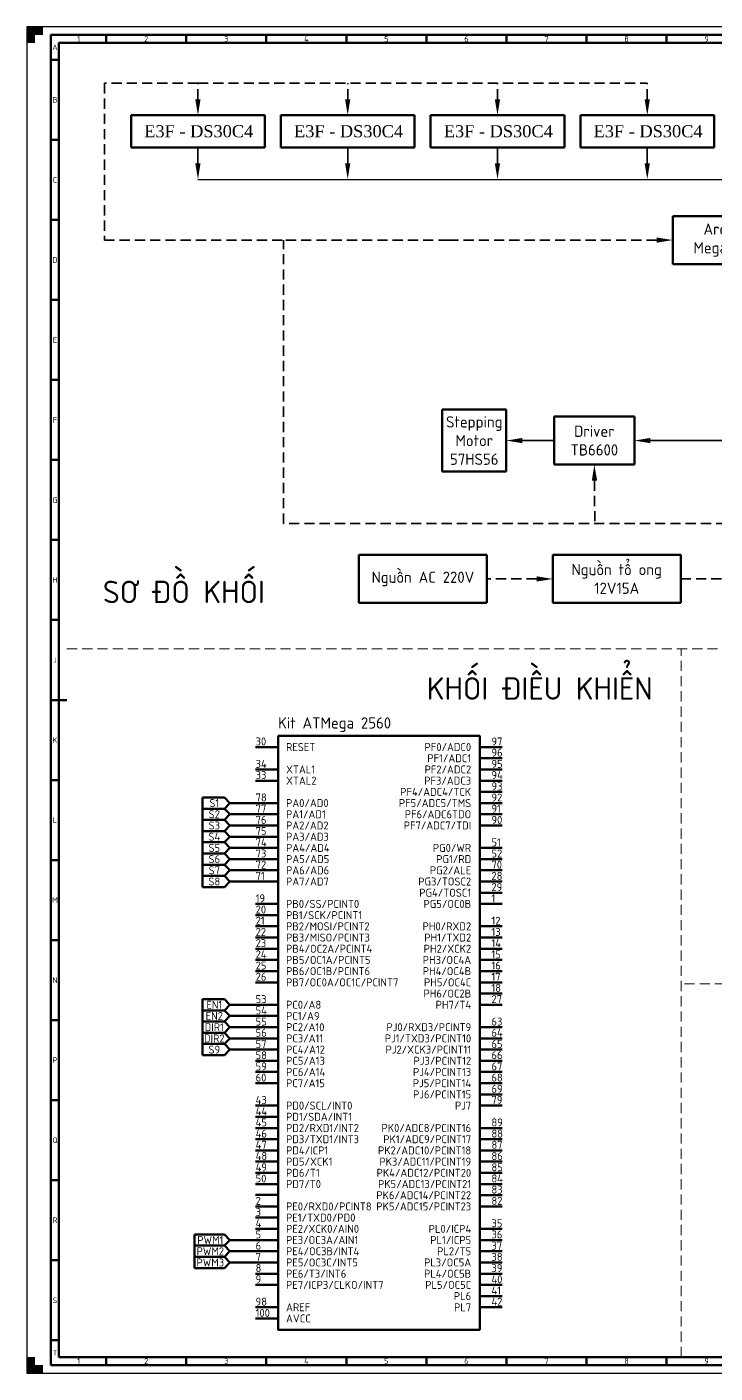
# Model space of a CAD drawing. Header units: millimetres. Extents: x -3609 to 4008, y -1340 to 6855.
# Drawn here: x 0 to 430, y 0 to 841 of the extents above; entities that cross this region are included whole.
import ezdxf
from ezdxf import colors
from ezdxf.entities.mleader import LeaderData, LeaderLine
from ezdxf.math import Vec2, Vec3

# ---------------------------------------------------------------- set-up
doc = ezdxf.new("R2010")
doc.units = ezdxf.units.MM
doc.header["$LTSCALE"] = 0.25
doc.linetypes.add('DASHEDX2', pattern=[38.1, 25.4, -12.7])
doc.layers.get('0').update_dxf_attribs({"lineweight": 70})
for name, color, linetype, lineweight in [('Frame 0.5', 170, 'Continuous', 50), ('Frame 1', 10, 'Continuous', 100), ('Hidden', 4, 'DASHEDX2', 35), ('Separate', 4, 'DASHEDX2', 20), ('Text', 2, 'Continuous', 35), ('Thin', 20, 'Continuous', 35)]:
    doc.layers.add(name, color=color, linetype=linetype, lineweight=lineweight)
doc.styles.get("Standard").update_dxf_attribs({"font": 'arial.ttf', "width": 1.0001})
doc.styles.add('TCVN', font='')
doc.styles.get('TCVN').set_extended_font_data('TCVN 7284')

msp = doc.modelspace()

# ---------------------------------------------------------------- linework, layer by layer
for p, q in [((65.02, 785.77), (148.57, 785.77)), ((65.02, 765.77), (65.02, 785.77)), ((148.57, 785.77), (148.57, 765.77)), ((158.57, 785.77), (242.12, 785.77)), ((158.57, 765.77), (158.57, 785.77)), ((242.12, 785.77), (242.12, 765.77)), ((252.12, 785.77), (335.67, 785.77)), ((252.12, 765.77), (252.12, 785.77)), ((335.67, 785.77), (335.67, 765.77)), ((345.67, 785.77), (429.21, 785.77)), ((345.67, 765.77), (345.67, 785.77)), ((429.21, 785.77), (429.21, 765.77)), ((148.57, 765.77), (65.02, 765.77)), ((242.12, 765.77), (158.57, 765.77)), ((335.67, 765.77), (252.12, 765.77)), ((429.21, 765.77), (345.67, 765.77)), ((403.32, 692.83), (403.32, 722.83)), ((403.32, 722.83), (473.32, 722.83)), ((473.32, 692.83), (403.32, 692.83)), ((259.39, 602), (259.39, 563.18)), ((299.39, 602), (259.39, 602)), ((259.39, 567.57), (259.39, 597.57)), ((299.39, 602), (299.39, 563.18)), ((299.39, 567.57), (299.39, 597.57)), ((329.39, 597.57), (379.39, 597.57)), ((329.39, 567.57), (329.39, 597.57)), ((379.39, 597.57), (379.39, 567.57)), ((379.39, 567.57), (329.39, 567.57)), ((259.39, 563.18), (299.39, 563.18)), ((207.33, 511.13), (287.33, 511.13)), ((207.33, 481.13), (207.33, 511.13)), ((287.33, 511.13), (287.33, 481.13)), ((328.36, 511.13), (408.36, 511.13)), ((328.36, 481.13), (328.36, 511.13)), ((408.36, 511.13), (408.36, 481.13)), ((287.33, 481.13), (207.33, 481.13)), ((408.36, 481.13), (328.36, 481.13)), ((156.83, 391.1), (142.83, 391.1)), ((282.83, 391.1), (296.83, 391.1)), ((282.83, 384.1), (296.83, 384.1)), ((156.83, 377.1), (142.83, 377.1)), ((156.83, 370.1), (142.83, 370.1)), ((282.83, 377.1), (296.83, 377.1)), ((282.83, 370.1), (296.83, 370.1)), ((282.83, 363.1), (296.83, 363.1)), ((109.64, 352.6), (109.64, 359.6)), ((109.64, 359.6), (123.33, 359.6)), ((123.33, 359.6), (126.83, 356.1)), ((123.33, 352.6), (126.83, 356.1)), ((156.83, 356.1), (126.83, 356.1)), ((282.83, 356.1), (296.83, 356.1)), ((123.33, 352.6), (109.64, 352.6)), ((109.64, 345.6), (109.64, 352.6)), ((109.64, 352.6), (123.33, 352.6)), ((123.33, 345.6), (109.64, 345.6)), ((109.64, 338.6), (109.64, 345.6)), ((109.64, 345.6), (123.33, 345.6)), ((123.33, 352.6), (126.83, 349.1)), ((123.33, 345.6), (126.83, 349.1)), ((123.33, 345.6), (126.83, 342.1)), ((156.83, 349.1), (126.83, 349.1)), ((282.83, 349.1), (296.83, 349.1)), ((123.33, 338.6), (109.64, 338.6)), ((109.64, 331.6), (109.64, 338.6)), ((109.64, 338.6), (123.33, 338.6)), ((123.33, 338.6), (126.83, 342.1)), ((123.33, 338.6), (126.83, 335.1)), ((156.83, 342.1), (126.83, 342.1)), ((282.83, 342.1), (296.83, 342.1)), ((123.33, 331.6), (109.64, 331.6)), ((109.64, 324.6), (109.64, 331.6)), ((109.64, 331.6), (123.33, 331.6)), ((123.33, 331.6), (126.83, 335.1)), ((123.33, 331.6), (126.83, 328.1)), ((123.33, 324.6), (126.83, 328.1)), ((156.83, 335.1), (126.83, 335.1)), ((156.83, 328.1), (126.83, 328.1)), ((282.83, 328.1), (296.83, 328.1)), ((123.33, 324.6), (109.64, 324.6)), ((109.64, 317.6), (109.64, 324.6)), ((109.64, 324.6), (123.33, 324.6)), ((123.33, 324.6), (126.83, 321.1)), ((123.33, 317.6), (126.83, 321.1)), ((156.83, 321.1), (126.83, 321.1)), ((282.83, 321.1), (296.83, 321.1)), ((123.33, 317.6), (109.64, 317.6)), ((109.64, 310.6), (109.64, 317.6)), ((109.64, 317.6), (123.33, 317.6)), ((123.33, 317.6), (126.83, 314.1)), ((123.33, 310.6), (126.83, 314.1)), ((156.83, 314.1), (126.83, 314.1)), ((282.83, 314.1), (296.83, 314.1)), ((123.33, 310.6), (109.64, 310.6)), ((109.64, 303.6), (109.64, 310.6)), ((109.64, 310.6), (123.33, 310.6)), ((123.33, 303.6), (109.64, 303.6)), ((123.33, 310.6), (126.83, 307.1)), ((123.33, 303.6), (126.83, 307.1)), ((156.83, 307.1), (126.83, 307.1)), ((282.83, 307.1), (296.83, 307.1)), ((282.83, 300.1), (296.83, 300.1)), ((156.83, 293.1), (142.83, 293.1)), ((156.83, 286.1), (142.83, 286.1)), ((282.83, 293.1), (296.83, 293.1)), ((156.83, 279.1), (142.83, 279.1)), ((282.83, 279.1), (296.83, 279.1)), ((156.83, 272.1), (142.83, 272.1)), ((282.83, 272.1), (296.83, 272.1)), ((156.83, 265.1), (142.83, 265.1)), ((282.83, 265.1), (296.83, 265.1)), ((156.83, 258.1), (142.83, 258.1)), ((282.83, 258.1), (296.83, 258.1)), ((156.83, 251.1), (142.83, 251.1)), ((156.83, 244.1), (142.83, 244.1)), ((282.83, 251.1), (296.83, 251.1)), ((282.83, 244.1), (296.83, 244.1)), ((282.83, 237.1), (296.83, 237.1)), ((296.83, 237.1), (296.83, 237.1)), ((109.64, 226.6), (109.64, 233.6)), ((109.64, 233.6), (123.33, 233.6)), ((123.33, 233.6), (126.83, 230.1)), ((123.33, 226.6), (126.83, 230.1)), ((156.83, 230.1), (126.83, 230.1)), ((282.83, 230.1), (296.83, 230.1)), ((123.33, 226.6), (109.64, 226.6)), ((109.64, 219.6), (109.64, 226.6)), ((109.64, 226.6), (123.33, 226.6)), ((123.33, 219.6), (109.64, 219.6)), ((109.64, 212.6), (109.64, 219.6)), ((109.64, 219.6), (123.33, 219.6)), ((123.33, 226.6), (126.83, 223.1)), ((123.33, 219.6), (126.83, 223.1)), ((123.33, 219.6), (126.83, 216.1)), ((156.83, 223.1), (126.83, 223.1)), ((123.33, 212.6), (109.64, 212.6)), ((109.64, 205.6), (109.64, 212.6)), ((109.64, 212.6), (123.33, 212.6)), ((123.33, 212.6), (126.83, 216.1)), ((123.33, 212.6), (126.83, 209.1)), ((156.83, 216.1), (126.83, 216.1)), ((282.83, 216.1), (296.83, 216.1)), ((123.33, 205.6), (109.64, 205.6)), ((123.33, 205.6), (109.64, 205.6)), ((109.64, 198.6), (109.64, 205.6)), ((109.64, 205.6), (123.33, 205.6)), ((123.33, 205.6), (126.83, 209.1)), ((123.33, 205.6), (126.83, 202.1)), ((123.33, 198.6), (126.83, 202.1)), ((156.83, 209.1), (126.83, 209.1)), ((156.83, 202.1), (126.83, 202.1)), ((282.83, 209.1), (296.83, 209.1)), ((282.83, 202.1), (296.83, 202.1)), ((123.33, 198.6), (109.64, 198.6)), ((156.83, 195.1), (142.83, 195.1)), ((282.83, 195.1), (296.83, 195.1)), ((156.83, 188.1), (142.83, 188.1)), ((282.83, 188.1), (296.83, 188.1)), ((156.83, 181.1), (142.83, 181.1)), ((282.83, 181.1), (296.83, 181.1)), ((282.83, 174.1), (296.83, 174.1)), ((156.83, 167.1), (142.83, 167.1)), ((156.83, 160.1), (142.83, 160.1)), ((282.83, 167.1), (296.83, 167.1)), ((156.83, 153.1), (142.83, 153.1)), ((282.83, 153.1), (296.83, 153.1)), ((156.83, 146.1), (142.83, 146.1)), ((282.83, 146.1), (296.83, 146.1)), ((156.83, 139.1), (142.83, 139.1)), ((282.83, 139.1), (296.83, 139.1)), ((156.83, 132.1), (142.83, 132.1)), ((282.83, 132.1), (296.83, 132.1)), ((156.83, 125.1), (142.83, 125.1)), ((156.83, 118.1), (142.83, 118.1)), ((282.83, 125.1), (296.83, 125.1)), ((282.83, 118.1), (296.83, 118.1)), ((156.83, 111.46), (142.83, 111.46)), ((282.83, 111.1), (296.83, 111.1)), ((156.83, 104.1), (142.83, 104.1)), ((282.83, 104.1), (296.83, 104.1)), ((156.83, 97.1), (142.83, 97.1)), ((104.64, 79.6), (104.64, 86.6)), ((104.64, 86.6), (123.33, 86.6)), ((123.33, 86.6), (126.83, 83.1)), ((156.83, 90.1), (142.83, 90.1)), ((282.83, 90.1), (296.83, 90.1)), ((104.64, 72.6), (104.64, 79.6)), ((104.64, 79.6), (123.33, 79.6)), ((123.33, 79.6), (109.64, 79.6)), ((123.33, 79.6), (126.83, 83.1)), ((123.33, 79.6), (126.83, 76.1)), ((123.33, 72.6), (126.83, 76.1)), ((156.83, 83.1), (126.83, 83.1)), ((142.83, 76.1), (126.83, 76.1)), ((156.83, 76.1), (142.83, 76.1)), ((282.83, 83.1), (296.83, 83.1)), ((282.83, 76.1), (296.83, 76.1)), ((104.64, 65.6), (104.64, 72.6)), ((104.64, 72.6), (123.33, 72.6)), ((123.33, 72.6), (109.64, 72.6)), ((123.33, 72.6), (126.83, 69.1)), ((123.33, 65.6), (126.83, 69.1)), ((142.83, 69.1), (126.83, 69.1)), ((156.83, 69.1), (142.83, 69.1)), ((282.83, 69.1), (296.83, 69.1)), ((123.33, 65.6), (104.64, 65.6)), ((156.83, 62.1), (142.83, 62.1)), ((282.83, 62.1), (296.83, 62.1)), ((156.83, 55.1), (142.83, 55.1)), ((282.83, 55.1), (296.83, 55.1)), ((282.83, 48.1), (296.83, 48.1)), ((156.83, 41.1), (142.83, 41.1)), ((156.83, 34.1), (142.83, 34.1)), ((282.83, 41.1), (296.83, 41.1))]:
    msp.add_line(p, q)
msp.add_lwpolyline([(156.83, 398.1), (282.83, 398.1), (282.83, 27.1), (156.83, 27.1)], close=True)
for points in [[(10, 836), (10, 841), (0, 836), (0, 841)], [(0, 831), (0, 841), (5, 831), (5, 841)], [(0, 10), (0, 0), (5, 10), (5, 0)], [(10, 5), (10, 0), (0, 5), (0, 0)]]:
    msp.add_solid(points)
at = {"layer": 'Defpoints'}
msp.add_lwpolyline([(0, 0), (1189, 0), (1189, 841), (0, 841)], close=True, dxfattribs=at)
at = {"layer": 'Frame 0.5'}
for p, q in [((49.5, 836), (49.5, 831)), ((99.5, 831), (99.5, 836)), ((149.5, 836), (149.5, 831)), ((199.5, 831), (199.5, 836)), ((249.5, 836), (249.5, 831)), ((299.5, 831), (299.5, 836)), ((349.5, 836), (349.5, 831)), ((399.5, 831), (399.5, 836)), ((20, 820.5), (15, 820.5)), ((15, 770.5), (20, 770.5)), ((20, 720.5), (15, 720.5)), ((15, 670.5), (20, 670.5)), ((20, 620.5), (15, 620.5)), ((15, 570.5), (20, 570.5)), ((20, 520.5), (15, 520.5)), ((15, 470.5), (20, 470.5)), ((15, 370.5), (20, 370.5)), ((20, 320.5), (15, 320.5)), ((15, 270.5), (20, 270.5)), ((20, 220.5), (15, 220.5)), ((15, 170.5), (20, 170.5)), ((20, 120.5), (15, 120.5)), ((15, 70.5), (20, 70.5)), ((20, 20.5), (15, 20.5)), ((49.5, 5), (49.5, 10)), ((99.5, 10), (99.5, 5)), ((149.5, 5), (149.5, 10)), ((199.5, 10), (199.5, 5)), ((249.5, 5), (249.5, 10)), ((299.5, 10), (299.5, 5)), ((349.5, 5), (349.5, 10)), ((399.5, 10), (399.5, 5))]:
    msp.add_line(p, q, dxfattribs=at)
msp.add_lwpolyline([(15, 5), (1184, 5), (1184, 836), (15, 836)], close=True, dxfattribs=at)
at = {"layer": 'Frame 1'}
msp.add_line((15, 420.5), (25, 420.5), dxfattribs=at)
msp.add_lwpolyline([(20, 10), (1179, 10), (1179, 831), (20, 831)], close=True, dxfattribs=at)
at = {"layer": 'Hidden'}
for p, q in [((48.35, 805.77), (48.35, 707.83)), ((106.8, 805.77), (48.35, 805.77)), ((106.8, 805.77), (387.44, 805.77)), ((48.35, 707.83), (160.21, 707.83)), ((160.21, 530.76), (160.21, 707.83)), ((263.32, 707.83), (160.21, 707.83)), ((522.52, 530.76), (160.21, 530.76)), ((408.36, 496.13), (454.89, 496.13))]:
    msp.add_line(p, q, dxfattribs=at)
at = {"layer": 'Separate'}
for p, q in [((25, 452.47), (1174, 452.47)), ((408.59, 10), (408.59, 452.47)), ((1179, 243.12), (408.59, 243.12))]:
    msp.add_line(p, q, dxfattribs=at)
at = {"layer": 'Thin'}
for p, q in [((106.8, 745.77), (729.71, 745.4)), ((399.39, 582.57), (477.25, 582.59))]:
    msp.add_line(p, q, dxfattribs=at)

# ---------------------------------------------------------------- texts
at = {"layer": 'Text', "style": 'TCVN'}
for s, width, gutter_width, heights, insert, char_height, attachment_point in [('\\pxqc;1', 34.5, 17.5, [0], (32.25, 833.5), 3.5, 5), ('\\pxqc;2', 50, 17.5, [0], (74.5, 833.5), 3.5, 5), ('\\pxqc;3', 50, 17.5, [0], (124.5, 833.5), 3.5, 5), ('\\pxqc;4', 50, 17.5, [0], (174.5, 833.5), 3.5, 5), ('\\pxqc;5', 50, 17.5, [0], (224.5, 833.5), 3.5, 5), ('\\pxqc;6', 50, 17.5, [0], (274.5, 833.5), 3.5, 5), ('\\pxqc;7', 50, 17.5, [0], (324.5, 833.5), 3.5, 5), ('\\pxqc;8', 50, 17.5, [0], (374.5, 833.5), 3.5, 5), ('\\pxqc;9', 50, 17.5, [0], (424.5, 833.5), 3.5, 5), ('\\pxqc;A', 5, 17.5, [0], (17.5, 828.25), 3.5, 5), ('\\pxqc;B', 5, 17.5, [0], (17.5, 795.5), 3.5, 5), ('{\\fTimes New Roman|b0|i0|c0|p18;\\H1.08333x;E3F - DS30C4}', 72.6445, 25, [0], (107.32, 775.77), 7, 5), ('{\\fTimes New Roman|b0|i0|c0|p18;\\H1.08333x;E3F - DS30C4}', 72.6445, 25, [0], (200.87, 775.77), 7, 5), ('{\\fTimes New Roman|b0|i0|c0|p18;\\H1.08333x;E3F - DS30C4}', 72.6445, 25, [0], (294.41, 775.77), 7, 5), ('{\\fTimes New Roman|b0|i0|c0|p18;\\H1.08333x;E3F - DS30C4}', 72.6445, 25, [0], (387.96, 775.77), 7, 5), ('\\pxqc;C', 5, 17.5, [0], (17.5, 745.5), 3.5, 5), ('Arduino\\PMega 2560', 70, 25, [0], (438.32, 707.83), 7, 5), ('\\pxqc;D', 5, 17.5, [0], (17.5, 695.5), 3.5, 5), ('\\pxqc;E', 5, 17.5, [0], (17.5, 645.5), 3.5, 5), ('\\pxqc;F', 5, 17.5, [0], (17.5, 595.5), 3.5, 5), ('Stepping Motor 57HS56', 40, 25, [0], (279.39, 582.57), 7, 5), ('Driver\\PTB6600', 113.4305, 25, [0], (354.39, 582.57), 7, 5), ('\\pxqc;G', 5, 17.5, [0], (17.5, 545.5), 3.5, 5), ('Nguồn tổ ong 12V15A', 80, 25, [0], (368.36, 496.13), 7, 5), ('\\pxqc;H', 5, 17.5, [0], (17.5, 495.5), 3.5, 5), ('SƠ ĐỒ KHỐI', 156.0328, 25, [0], (47.44, 488.02), 14, 4), ('Nguồn AC 220V', 80, 25, [0], (247.33, 496.13), 7, 5), ('\\pxqc;J', 5, 17.5, [0], (17.5, 445.5), 3.5, 5), ('KHỐI ĐIỀU KHIỂN', 181.5996, 25, [0], (249.75, 427.68), 14, 4), ('Kit ATMega 2560', 107.8681, 25, [1.1], (156.83, 405.1), 7, 4), ('\\pxqc;K', 5, 17.5, [0], (17.5, 395.5), 3.5, 5), ('30', 12.9097, 25, [5], (142.83, 394.6), 5, 4), ('97', 12.9097, 25, [5], (290.13, 394.6), 5, 4), ('\\pxi1;RESET', 26.9291, 25, [0], (156.83, 391.1), 5, 4), ('\\pxi1,qr;PF0/ADC0', 58.3763, 25, [0], (219.08, 391.1), 5, 4), ('96', 12.9097, 25, [5], (290.13, 387.6), 5, 4), ('34', 12.9097, 25, [5], (142.83, 380.6), 5, 4), ('\\pxi1;XTAL1', 26.9291, 25, [0], (156.83, 377.1), 5, 4), ('\\pxi1,qr;PF2/ADC2', 58.3763, 25, [0], (219.08, 377.1), 5, 4), ('\\pxi1,qr;PF1/ADC1', 58.3763, 25, [0], (219.08, 384.1), 5, 4), ('95', 12.9097, 25, [5], (290.13, 380.6), 5, 4), ('33', 12.9097, 25, [5], (142.83, 373.6), 5, 4), ('\\pxi1;XTAL2', 26.9291, 25, [1.1], (156.83, 370.1), 5, 4), ('\\pxi1,qr;PF3/ADC3', 58.3763, 25, [0], (219.08, 370.1), 5, 4), ('94', 12.9097, 25, [5], (290.13, 373.6), 5, 4), ('78', 12.9097, 25, [5], (142.83, 359.6), 5, 4), ('\\pxi1,qr;PF4/ADC4/TCK', 58.3763, 25, [0], (219.08, 363.1), 5, 4), ('93', 12.9097, 25, [5], (290.13, 366.6), 5, 4), ('92', 12.9097, 25, [5], (290.13, 359.6), 5, 4), ('\\pxqc;S1', 11.75, 25, [3.9], (111.15, 356.1), 5, 4), ('77', 12.9097, 25, [5], (142.83, 352.6), 5, 4), ('\\pxi1;PA0/AD0', 34.4147, 25, [0], (156.83, 356.1), 5, 4), ('\\pxi1,qr;PF5/ADC5/TMS', 58.3763, 25, [0], (219.08, 356.1), 5, 4), ('91', 12.9097, 25, [5], (290.13, 352.6), 5, 4), ('\\pxqc;L', 5, 17.5, [0], (17.5, 345.5), 3.5, 5), ('\\pxqc;S2', 11.75, 25, [3.9], (111.15, 349.1), 5, 4), ('76', 12.9097, 25, [5], (142.83, 345.6), 5, 4), ('\\pxi1;PA1/AD1', 34.4147, 25, [0], (156.83, 349.1), 5, 4), ('\\pxi1,qr;PF6/ADC6TDO', 58.3763, 25, [0], (219.08, 349.1), 5, 4), ('90', 12.9097, 25, [5], (290.13, 345.6), 5, 4), ('\\pxqc;S4', 11.75, 25, [3.9], (111.15, 335.1), 5, 4), ('\\pxqc;S3', 11.75, 25, [3.9], (111.15, 342.1), 5, 4), ('75', 12.9097, 25, [5], (142.83, 338.6), 5, 4), ('\\pxi1;PA2/AD2', 34.4147, 25, [0], (156.83, 342.1), 5, 4), ('\\pxi1;PA3/AD3', 34.4147, 25, [0], (156.83, 335.1), 5, 4), ('\\pxi1,qr;PF7/ADC7/TDI', 58.3763, 25, [0], (219.08, 342.1), 5, 4), ('\\pxqc;S5', 11.75, 25, [3.9], (111.15, 328.1), 5, 4), ('74', 12.9097, 25, [5], (142.83, 331.6), 5, 4), ('\\pxi1;PA4/AD4', 34.4147, 25, [0], (156.83, 328.1), 5, 4), ('\\pxi1,qr;PG0/WR', 58.3763, 25, [0], (219.08, 328.1), 5, 4), ('51', 12.9097, 25, [5], (290.13, 331.6), 5, 4), ('\\pxqc;S6', 11.75, 25, [3.9], (111.15, 321.1), 5, 4), ('73', 12.9097, 25, [5], (142.83, 324.6), 5, 4), ('72', 12.9097, 25, [5], (142.83, 317.6), 5, 4), ('\\pxi1;PA5/AD5', 34.4147, 25, [0], (156.83, 321.1), 5, 4), ('\\pxi1,qr;PG1/RD', 58.3763, 25, [0], (219.08, 321.1), 5, 4), ('70', 12.9097, 25, [5], (290.13, 317.6), 5, 4), ('52', 12.9097, 25, [5], (290.13, 324.6), 5, 4), ('\\pxqc;S7', 11.75, 25, [3.9], (111.15, 314.1), 5, 4), ('71', 12.9097, 25, [5], (142.83, 310.6), 5, 4), ('\\pxi1;PA6/AD6', 34.4147, 25, [0], (156.83, 314.1), 5, 4), ('\\pxi1,qr;PG2/ALE', 58.3763, 25, [0], (219.08, 314.1), 5, 4), ('28', 12.9097, 25, [5], (290.13, 310.6), 5, 4), ('\\pxqc;S8', 11.75, 25, [3.9], (111.15, 307.1), 5, 4), ('\\pxi1;PA7/AD7', 34.4147, 25, [0], (156.83, 307.1), 5, 4), ('\\pxi1,qr;PG3/TOSC2', 58.3763, 25, [0], (219.08, 307.1), 5, 4), ('29', 12.9097, 25, [5], (290.13, 303.6), 5, 4), ('\\pxqc;M', 5, 17.5, [0], (17.5, 295.5), 3.5, 5), ('19', 12.9097, 25, [5], (142.83, 296.6), 5, 4), ('\\pxi1;PB0/SS/PCINT0', 58.3763, 25, [0], (156.83, 293.1), 5, 4), ('\\pxi1,qr;PG4/TOSC1', 58.3763, 25, [0], (219.08, 300.1), 5, 4), ('\\pxi1,qr;PG5/OC0B', 58.3763, 25, [0], (219.08, 293.1), 5, 4), ('1', 12.9097, 25, [5], (290.13, 296.6), 5, 4), ('20', 12.9097, 25, [5], (142.83, 289.6), 5, 4), ('\\pxi1;PB1/SCK/PCINT1', 58.3763, 25, [0], (156.83, 286.1), 5, 4), ('21', 12.9097, 25, [5], (142.83, 282.6), 5, 4), ('22', 12.9097, 25, [5], (142.83, 275.6), 5, 4), ('\\pxi1;PB2/MOSI/PCINT2', 58.3763, 25, [0], (156.83, 279.1), 5, 4), ('\\pxi1,qr;PH0/RXD2', 58.3763, 25, [0], (219.08, 279.1), 5, 4), ('12', 12.9097, 25, [5], (290.13, 282.6), 5, 4), ('13', 12.9097, 25, [5], (290.13, 275.6), 5, 4), ('23', 12.9097, 25, [5], (142.83, 268.6), 5, 4), ('\\pxi1;PB3/MISO/PCINT3', 58.3763, 25, [0], (156.83, 272.1), 5, 4), ('\\pxi1,qr;PH1/TXD2', 58.3763, 25, [0], (219.08, 272.1), 5, 4), ('14', 12.9097, 25, [5], (290.13, 268.6), 5, 4), ('24', 12.9097, 25, [5], (142.83, 261.6), 5, 4), ('\\pxi1;PB4/OC2A/PCINT4', 62.5829, 25, [0], (156.83, 265.1), 5, 4), ('\\pxi1,qr;PH2/XCK2', 58.3763, 25, [0], (219.08, 265.1), 5, 4), ('15', 12.9097, 25, [5], (290.13, 261.6), 5, 4), ('25', 12.9097, 25, [5], (142.83, 254.6), 5, 4), ('\\pxi1;PB5/OC1A/PCINT5', 62.5829, 25, [0], (156.83, 258.1), 5, 4), ('\\pxi1;PB6/OC1B/PCINT6', 62.5829, 25, [0], (156.83, 251.1), 5, 4), ('\\pxi1,qr;PH3/OC4A', 58.3763, 25, [0], (219.08, 258.1), 5, 4), ('\\pxi1,qr;PH4/OC4B', 58.3763, 25, [0], (219.08, 251.1), 5, 4), ('16', 12.9097, 25, [5], (290.13, 254.6), 5, 4), ('\\pxqc;N', 5, 17.5, [0], (17.5, 245.5), 3.5, 5), ('26', 12.9097, 25, [5], (142.83, 247.6), 5, 4), ('\\pxi1;PB7/OC0A/OC1C/PCINT7', 76.7015, 25, [0], (156.83, 244.1), 5, 4), ('\\pxi1,qr;PH5/OC4C', 58.3763, 25, [0], (219.08, 244.1), 5, 4), ('17', 12.9097, 25, [5], (290.13, 247.6), 5, 4), ('53', 12.9097, 25, [5], (142.83, 233.6), 5, 4), ('\\pxi1,qr;PH6/OC2B', 58.3763, 25, [0], (219.08, 237.1), 5, 4), ('18', 12.9097, 25, [5], (290.13, 240.6), 5, 4), ('27', 12.9097, 25, [5], (290.13, 233.6), 5, 4), ('\\pxqc;EN1', 11.75, 25, [3.9], (111.15, 230.1), 5, 4), ('54', 12.9097, 25, [5], (142.83, 226.6), 5, 4), ('\\pxi1;PC0/A8', 29.261, 25, [0], (156.83, 230.1), 5, 4), ('\\pxi1,qr;PH7/T4', 58.3763, 25, [0], (219.08, 230.1), 5, 4), ('\\pxqc;EN2', 11.75, 25, [3.9], (111.15, 223.1), 5, 4), ('55', 12.9097, 25, [5], (142.83, 219.6), 5, 4), ('\\pxi1;PC1/A9', 29.261, 25, [0], (156.83, 223.1), 5, 4), ('63', 12.9097, 25, [5], (290.13, 219.6), 5, 4), ('\\pxqc;DIR2', 11.75, 25, [3.9], (111.15, 209.1), 5, 4), ('\\pxqc;DIR1', 11.75, 25, [3.9], (111.15, 216.1), 5, 4), ('56', 12.9097, 25, [5], (142.83, 212.6), 5, 4), ('\\pxi1;PC2/A10', 30.9693, 25, [0.733], (156.83, 216.1), 5, 4), ('\\pxi1;PC3/A11', 30.5423, 25, [0.306], (156.83, 209.1), 5, 4), ('\\pxi1,qr;PJ1/TXD3/PCINT10', 58.3763, 25, [0], (219.08, 209.1), 5, 4), ('\\pxi1,qr;PJ0/RXD3/PCINT9', 58.3763, 25, [0], (219.08, 216.1), 5, 4), ('64', 12.9097, 25, [5], (290.13, 212.6), 5, 4), ('\\pxqc;S9', 11.75, 25, [3.9], (111.15, 202.1), 5, 4), ('57', 12.9097, 25, [5], (142.83, 205.6), 5, 4), ('\\pxi1;PC4/A12', 31.8235, 25, [2.01], (156.83, 202.1), 5, 4), ('\\pxi1,qr;PJ2/XCK3/PCINT11', 58.3763, 25, [0], (219.08, 202.1), 5, 4), ('65', 12.9097, 25, [5], (290.13, 205.6), 5, 4), ('\\pxqc;P', 5, 17.5, [0], (17.5, 195.5), 3.5, 5), ('58', 12.9097, 25, [5], (142.83, 198.6), 5, 4), ('59', 12.9097, 25, [5], (142.83, 191.6), 5, 4), ('\\pxi1;PC5/A13', 32.037, 25, [0], (156.83, 195.1), 5, 4), ('\\pxi1,qr;PJ3/PCINT12', 58.3763, 25, [0], (219.08, 195.1), 5, 4), ('66', 12.9097, 25, [5], (290.13, 198.6), 5, 4), ('67', 12.9097, 25, [5], (290.13, 191.6), 5, 4), ('60', 12.9097, 25, [5], (142.83, 184.6), 5, 4), ('\\pxi1;PC6/A14', 32.4641, 25, [0], (156.83, 188.1), 5, 4), ('\\pxi1,qr;PJ4/PCINT13', 58.3763, 25, [0], (219.08, 188.1), 5, 4), ('68', 12.9097, 25, [5], (290.13, 184.6), 5, 4), ('\\pxi1;PC7/A15', 31.1829, 25, [0.306], (156.83, 181.1), 5, 4), ('\\pxi1,qr;PJ5/PCINT14', 58.3763, 25, [0], (219.08, 181.1), 5, 4), ('\\pxi1,qr;PJ6/PCINT15', 58.3763, 25, [0], (219.08, 174.1), 5, 4), ('69', 12.9097, 25, [5], (290.13, 177.6), 5, 4), ('43', 12.9097, 25, [5], (142.83, 170.6), 5, 4), ('\\pxi1;PD0/SCL/INT0', 53.7047, 25, [0], (156.83, 167.1), 5, 4), ('\\pxi1,qr;PJ7', 58.3763, 25, [0], (219.08, 167.1), 5, 4), ('79', 12.9097, 25, [5], (290.13, 170.6), 5, 4), ('44', 12.9097, 25, [5], (142.83, 163.6), 5, 4), ('\\pxi1;PD1/SDA/INT1', 52.845, 25, [0], (156.83, 160.1), 5, 4), ('45', 12.9097, 25, [5], (142.83, 156.6), 5, 4), ('46', 12.9097, 25, [5], (142.83, 149.6), 5, 4), ('\\pxi1;PD2/RXD1/INT2', 53.4898, 25, [0], (156.83, 153.1), 5, 4), ('\\pxi1,qr;PK0/ADC8/PCINT16', 58.3763, 25, [0], (219.08, 153.1), 5, 4), ('89', 12.9097, 25, [5], (290.13, 156.6), 5, 4), ('88', 12.9097, 25, [5], (290.13, 149.6), 5, 4), ('\\pxqc;Q', 5, 17.5, [0], (17.5, 145.5), 3.5, 5), ('47', 12.9097, 25, [5], (142.83, 142.6), 5, 4), ('\\pxi1;PD3/TXD1/INT3', 56.7136, 25, [0], (156.83, 146.1), 5, 4), ('\\pxi1,qr;PK1/ADC9/PCINT17', 58.3763, 25, [0], (219.08, 146.1), 5, 4), ('87', 12.9097, 25, [5], (290.13, 142.6), 5, 4), ('48', 12.9097, 25, [5], (142.83, 135.6), 5, 4), ('\\pxi1;PD4/ICP1', 37.3705, 25, [0], (156.83, 139.1), 5, 4), ('\\pxi1;PD5/XCK1', 41.2391, 25, [0], (156.83, 132.1), 5, 4), ('\\pxi1,qr;PK2/ADC10/PCINT18', 58.3763, 25, [0], (219.08, 139.1), 5, 4), ('\\pxi1,qr;PK3/ADC11/PCINT19', 58.3763, 25, [0], (219.08, 132.1), 5, 4), ('86', 12.9097, 25, [5], (290.13, 135.6), 5, 4), ('49', 12.9097, 25, [5], (142.83, 128.6), 5, 4), ('\\pxi1;PD6/T1', 34.7914, 25, [0], (156.83, 125.1), 5, 4), ('\\pxi1,qr;PK4/ADC12/PCINT20', 58.3763, 25, [0], (219.08, 125.1), 5, 4), ('85', 12.9097, 25, [5], (290.13, 128.6), 5, 4), ('50', 12.9097, 25, [5], (142.83, 121.6), 5, 4), ('\\pxi1;PD7/T0', 35.8661, 25, [0], (156.83, 118.1), 5, 4), ('\\pxi1,qr;PK5/ADC13/PCINT21', 58.3763, 25, [0], (219.08, 118.1), 5, 4), ('84', 12.9097, 25, [5], (290.13, 121.6), 5, 4), ('2', 12.9097, 25, [5], (142.83, 107.6), 5, 4), ('\\pxi1,qr;PK6/ADC14/PCINT22', 58.3763, 25, [0], (219.08, 111.1), 5, 4), ('83', 12.9097, 25, [5], (290.13, 114.6), 5, 4), ('82', 12.9097, 25, [5], (290.13, 107.6), 5, 4), ('3', 12.9097, 25, [5], (142.83, 100.6), 5, 4), ('\\pxi1;PE0/RXD0/PCINT8', 76.7015, 25, [0], (156.83, 104.1), 5, 4), ('\\pxi1,qr;PK5/ADC15/PCINT23', 58.3763, 25, [0], (219.08, 104.1), 5, 4), ('\\pxqc;R', 5, 17.5, [0], (17.5, 95.5), 3.5, 5), ('4', 12.9097, 25, [5], (142.83, 93.6), 5, 4), ('\\pxi1;PE1/TXD0/PD0', 76.7015, 25, [0], (156.83, 97.1), 5, 4), ('\\pxi1;PE2/XCK0/AIN0', 76.7015, 25, [0], (156.83, 90.1), 5, 4), ('\\pxi1,qr;PL0/ICP4', 58.3763, 25, [0], (219.08, 90.1), 5, 4), ('35', 12.9097, 25, [5], (290.13, 93.6), 5, 4), ('\\pxqc;PWM1', 11.75, 25, [3.9], (108.65, 83.1), 5, 4), ('5', 12.9097, 25, [5], (142.83, 86.6), 5, 4), ('\\pxi1;PE3/OC3A/AIN1', 76.7015, 25, [0], (156.83, 83.1), 5, 4), ('\\pxi1,qr;PL1/ICP5', 58.3763, 25, [0], (219.08, 83.1), 5, 4), ('36', 12.9097, 25, [5], (290.13, 86.6), 5, 4), ('\\pxqc;PWM2', 11.75, 25, [3.9], (108.65, 76.1), 5, 4), ('6', 12.9097, 25, [5], (142.83, 79.6), 5, 4), ('\\pxi1;PE4/OC3B/INT4', 76.7015, 25, [0], (156.83, 76.1), 5, 4), ('\\pxi1,qr;PL2/T5', 58.3763, 25, [0], (219.08, 76.1), 5, 4), ('37', 12.9097, 25, [5], (290.13, 79.6), 5, 4), ('\\pxqc;PWM3', 11.75, 25, [3.9], (108.65, 69.1), 5, 4), ('7', 12.9097, 25, [5], (142.83, 72.6), 5, 4), ('8', 12.9097, 25, [5], (142.83, 65.6), 5, 4), ('\\pxi1;PE5/OC3C/INT5', 76.7015, 25, [0], (156.83, 69.1), 5, 4), ('\\pxi1,qr;PL3/OC5A', 58.3763, 25, [0], (219.08, 69.1), 5, 4), ('38', 12.9097, 25, [5], (290.13, 72.6), 5, 4), ('39', 12.9097, 25, [5], (290.13, 65.6), 5, 4), ('9', 12.9097, 25, [5], (142.83, 58.6), 5, 4), ('\\pxi1;PE6/T3/INT6', 76.7015, 25, [0], (156.83, 62.1), 5, 4), ('\\pxi1,qr;PL4/OC5B', 58.3763, 25, [0], (219.08, 62.1), 5, 4), ('40', 12.9097, 25, [5], (290.13, 58.6), 5, 4), ('\\pxi1;PE7/ICP3/CLKO/INT7', 76.7015, 25, [0], (156.83, 55.1), 5, 4), ('\\pxi1,qr;PL5/OC5C', 58.3763, 25, [0], (219.08, 55.1), 5, 4), ('\\pxi1,qr;PL6', 58.3763, 25, [0], (219.08, 48.1), 5, 4), ('41', 12.9097, 25, [5], (290.13, 51.6), 5, 4), ('\\pxqc;S', 5, 17.5, [0], (17.5, 45.5), 3.5, 5), ('98', 12.9097, 25, [5], (142.83, 44.6), 5, 4), ('\\pxi1;AREF', 34.7914, 25, [0], (156.83, 41.1), 5, 4), ('\\pxi1,qr;PL7', 58.3763, 25, [0], (219.08, 41.1), 5, 4), ('42', 12.9097, 25, [5], (290.13, 44.6), 5, 4), ('100', 12.9097, 25, [5], (142.83, 37.6), 5, 4), ('\\pxi1;AVCC', 34.7914, 25, [0], (156.83, 34.1), 5, 4), ('\\pxqc;T', 5, 17.5, [0], (17.5, 12.75), 3.5, 5), ('\\pxqc;1', 34.5, 17.5, [0], (32.25, 7.5), 3.5, 5), ('\\pxqc;2', 50, 17.5, [0], (74.5, 7.5), 3.5, 5), ('\\pxqc;3', 50, 17.5, [0], (124.5, 7.5), 3.5, 5), ('\\pxqc;4', 50, 17.5, [0], (174.5, 7.5), 3.5, 5), ('\\pxqc;5', 50, 17.5, [0], (224.5, 7.5), 3.5, 5), ('\\pxqc;6', 50, 17.5, [0], (274.5, 7.5), 3.5, 5), ('\\pxqc;7', 50, 17.5, [0], (324.5, 7.5), 3.5, 5), ('\\pxqc;8', 50, 17.5, [0], (374.5, 7.5), 3.5, 5), ('\\pxqc;9', 50, 17.5, [0], (424.5, 7.5), 3.5, 5)]:
    msp.add_mtext_dynamic_manual_height_columns(s, width=width, gutter_width=gutter_width, heights=heights, dxfattribs=dict(at, insert=insert, char_height=char_height, attachment_point=attachment_point))

# ---------------------------------------------------------------- leaders
at = {"layer": 'Hidden'}
ml = msp.add_multileader_mtext('Standard', dxfattribs=at)
ml.set_content('')
ml.set_leader_properties(color=256, linetype='ByLayer', lineweight=-1)
ml.build(insert=Vec2(0, 0))
ml.multileader.update_dxf_attribs({"has_dogleg": 0, "arrow_head_size": 10})
ctx = ml.context
ctx.base_point, ctx.char_height, ctx.arrow_head_size, ctx.plane_origin = Vec3(106.8, 805.77), 3.5, 10, Vec3(106.8, 785.77)
notes = []
notes.append((ctx, [(0, (1, 1, 0), (98.8, 805.77), (1, 0), 8, [(0, [(106.8, 785.77)], 0, [])])]))
ctx.mtext, ml.multileader.dxf.content_type = None, 0
ml = msp.add_multileader_mtext('Standard', dxfattribs=at)
ml.set_content('')
ml.set_leader_properties(color=256, linetype='ByLayer', lineweight=-1)
ml.build(insert=Vec2(0, 0))
ml.multileader.update_dxf_attribs({"has_dogleg": 0, "arrow_head_size": 10})
ctx = ml.context
ctx.base_point, ctx.char_height, ctx.arrow_head_size, ctx.plane_origin = Vec3(200.34, 805.77), 3.5, 10, Vec3(200.34, 785.77)
notes.append((ctx, [(0, (1, 1, 0), (192.34, 805.77), (1, 0), 8, [(0, [(200.34, 785.77)], 0, [])])]))
ctx.mtext, ml.multileader.dxf.content_type = None, 0
ml = msp.add_multileader_mtext('Standard', dxfattribs=at)
ml.set_content('')
ml.set_leader_properties(color=256, linetype='ByLayer', lineweight=-1)
ml.build(insert=Vec2(0, 0))
ml.multileader.update_dxf_attribs({"has_dogleg": 0, "arrow_head_size": 10})
ctx = ml.context
ctx.base_point, ctx.char_height, ctx.arrow_head_size, ctx.plane_origin = Vec3(293.89, 805.77), 3.5, 10, Vec3(293.89, 785.77)
notes.append((ctx, [(0, (1, 1, 0), (285.89, 805.77), (1, 0), 8, [(0, [(293.89, 785.77)], 0, [])])]))
ctx.mtext, ml.multileader.dxf.content_type = None, 0
ml = msp.add_multileader_mtext('Standard', dxfattribs=at)
ml.set_content('')
ml.set_leader_properties(color=256, linetype='ByLayer', lineweight=-1)
ml.build(insert=Vec2(0, 0))
ml.multileader.update_dxf_attribs({"has_dogleg": 0, "arrow_head_size": 10})
ctx = ml.context
ctx.base_point, ctx.char_height, ctx.arrow_head_size, ctx.plane_origin = Vec3(387.44, 805.77), 3.5, 10, Vec3(387.44, 785.77)
notes.append((ctx, [(0, (1, 1, 0), (379.44, 805.77), (1, 0), 8, [(0, [(387.44, 785.77)], 0, [])])]))
ctx.mtext, ml.multileader.dxf.content_type = None, 0
ml = msp.add_multileader_mtext('Standard', dxfattribs=at)
ml.set_content('')
ml.set_leader_properties(color=256, linetype='ByLayer', lineweight=-1)
ml.build(insert=Vec2(0, 0))
ml.multileader.update_dxf_attribs({"has_dogleg": 0, "arrow_head_size": 10})
ctx = ml.context
ctx.base_point, ctx.char_height, ctx.arrow_head_size, ctx.plane_origin = Vec3(263.32, 707.83), 3.5, 10, Vec3(403.32, 707.83)
notes.append((ctx, [(0, (1, 1, 0), (271.32, 707.83), (-1, 0), 8, [(0, [(403.32, 707.83)], 0, [])])]))
ctx.mtext, ml.multileader.dxf.content_type = None, 0
ml = msp.add_multileader_mtext('Standard', dxfattribs=at)
ml.set_content('')
ml.set_leader_properties(color=256, linetype='ByLayer', lineweight=-1)
ml.build(insert=Vec2(0, 0))
ml.multileader.update_dxf_attribs({"has_dogleg": 0, "arrow_head_size": 10})
ctx = ml.context
ctx.base_point, ctx.char_height, ctx.arrow_head_size, ctx.plane_origin, ctx.plane_x_axis, ctx.plane_y_axis = Vec3(354.67, 530.76), 3.5, 10, Vec3(354.39, 567.57), Vec3(0, 1), Vec3(-1, 0)
notes.append((ctx, [(0, (1, 1, 0), (354.67, 538.76), (0, -1), 8, [(0, [(354.39, 567.57)], 0, [])])]))
ctx.mtext, ml.multileader.dxf.content_type = None, 0
ml = msp.add_multileader_mtext('Standard', dxfattribs=at)
ml.set_content('')
ml.set_leader_properties(color=256, linetype='ByLayer', lineweight=-1)
ml.build(insert=Vec2(0, 0))
ml.multileader.update_dxf_attribs({"has_dogleg": 0, "arrow_head_size": 10})
ctx = ml.context
ctx.base_point, ctx.char_height, ctx.arrow_head_size, ctx.plane_origin = Vec3(287.33, 496.13), 3.5, 10, Vec3(328.36, 496.13)
notes.append((ctx, [(0, (1, 1, 0), (295.33, 496.13), (-1, 0), 8, [(0, [(328.36, 496.13)], 0, [])])]))
ctx.mtext, ml.multileader.dxf.content_type = None, 0
ml = msp.add_multileader_mtext('Standard', dxfattribs=at)
ml.set_content('')
ml.set_leader_properties(color=256, linetype='ByLayer', lineweight=-1)
ml.build(insert=Vec2(0, 0))
ml.multileader.update_dxf_attribs({"has_dogleg": 0, "arrow_head_size": 10})
ctx = ml.context
ctx.base_point, ctx.char_height, ctx.arrow_head_size, ctx.plane_origin = Vec3(340.47, 457.39), 3.5, 10, Vec3(340.47, 477.39)
notes.append((ctx, [(0, (0, 0, 0), (0, 0), (1, 0), 1, [])]))
ctx.mtext, ml.multileader.dxf.content_type = None, 0
at = {"layer": 'Thin'}
ml = msp.add_multileader_mtext('Standard', dxfattribs=at)
ml.set_content('')
ml.set_leader_properties(color=256, linetype='ByLayer', lineweight=-1)
ml.build(insert=Vec2(0, 0))
ml.multileader.update_dxf_attribs({"has_dogleg": 0, "arrow_head_size": 10})
ctx = ml.context
ctx.base_point, ctx.char_height, ctx.arrow_head_size, ctx.plane_origin = Vec3(106.8, 765.77), 3.5, 10, Vec3(106.8, 745.77)
notes.append((ctx, [(0, (1, 1, 0), (98.8, 765.77), (1, 0), 8, [(0, [(106.8, 745.77)], 0, [])])]))
ctx.mtext, ml.multileader.dxf.content_type = None, 0
ml = msp.add_multileader_mtext('Standard', dxfattribs=at)
ml.set_content('')
ml.set_leader_properties(color=256, linetype='ByLayer', lineweight=-1)
ml.build(insert=Vec2(0, 0))
ml.multileader.update_dxf_attribs({"has_dogleg": 0, "arrow_head_size": 10})
ctx = ml.context
ctx.base_point, ctx.char_height, ctx.arrow_head_size, ctx.plane_origin = Vec3(200.34, 765.77), 3.5, 10, Vec3(200.34, 745.77)
notes.append((ctx, [(0, (1, 1, 0), (192.34, 765.77), (1, 0), 8, [(0, [(200.34, 745.77)], 0, [])])]))
ctx.mtext, ml.multileader.dxf.content_type = None, 0
ml = msp.add_multileader_mtext('Standard', dxfattribs=at)
ml.set_content('')
ml.set_leader_properties(color=256, linetype='ByLayer', lineweight=-1)
ml.build(insert=Vec2(0, 0))
ml.multileader.update_dxf_attribs({"has_dogleg": 0, "arrow_head_size": 10})
ctx = ml.context
ctx.base_point, ctx.char_height, ctx.arrow_head_size, ctx.plane_origin = Vec3(293.89, 765.77), 3.5, 10, Vec3(293.89, 745.77)
notes.append((ctx, [(0, (1, 1, 0), (285.89, 765.77), (1, 0), 8, [(0, [(293.89, 745.77)], 0, [])])]))
ctx.mtext, ml.multileader.dxf.content_type = None, 0
ml = msp.add_multileader_mtext('Standard', dxfattribs=at)
ml.set_content('')
ml.set_leader_properties(color=256, linetype='ByLayer', lineweight=-1)
ml.build(insert=Vec2(0, 0))
ml.multileader.update_dxf_attribs({"has_dogleg": 0, "arrow_head_size": 10})
ctx = ml.context
ctx.base_point, ctx.char_height, ctx.arrow_head_size, ctx.plane_origin = Vec3(387.44, 765.77), 3.5, 10, Vec3(387.44, 745.77)
notes.append((ctx, [(0, (1, 1, 0), (379.44, 765.77), (1, 0), 8, [(0, [(387.44, 745.77)], 0, [])])]))
ctx.mtext, ml.multileader.dxf.content_type = None, 0
ml = msp.add_multileader_mtext('Standard', dxfattribs=at)
ml.set_content('')
ml.set_leader_properties(color=256, linetype='ByLayer', lineweight=-1)
ml.build(insert=Vec2(0, 0))
ml.multileader.update_dxf_attribs({"has_dogleg": 0, "arrow_head_size": 10})
ctx = ml.context
ctx.base_point, ctx.char_height, ctx.arrow_head_size, ctx.plane_origin, ctx.plane_x_axis, ctx.plane_y_axis = Vec3(399.39, 582.57), 3.5, 10, Vec3(379.39, 582.57), Vec3(0, -1), Vec3(1, 0)
notes.append((ctx, [(0, (1, 1, 0), (399.39, 590.57), (0, -1), 8, [(0, [(379.39, 582.57)], 0, [])])]))
ctx.mtext, ml.multileader.dxf.content_type = None, 0
ml = msp.add_multileader_mtext('Standard', dxfattribs=at)
ml.set_content('')
ml.set_leader_properties(color=256, linetype='ByLayer', lineweight=-1)
ml.build(insert=Vec2(0, 0))
ml.multileader.update_dxf_attribs({"has_dogleg": 0, "arrow_head_size": 10})
ctx = ml.context
ctx.base_point, ctx.char_height, ctx.arrow_head_size, ctx.plane_origin = Vec3(329.39, 582.57), 3.5, 10, Vec3(299.39, 582.57)
notes.append((ctx, [(0, (1, 1, 0), (321.39, 582.57), (1, 0), 8, [(0, [(299.39, 582.57)], 0, [])])]))
ctx.mtext, ml.multileader.dxf.content_type = None, 0
for ctx, leaders in notes:
    for number, flags, end, landing, length, lines in leaders:
        leader = LeaderData()
        leader.index, (leader.has_last_leader_line, leader.has_dogleg_vector, leader.attachment_direction) = number, flags
        leader.last_leader_point, leader.dogleg_vector, leader.dogleg_length = Vec3(end), Vec3(landing), length
        for number, points, colour, breaks in lines:
            line = LeaderLine()
            line.index, line.vertices, line.color, line.breaks = number, Vec3.list(points), colors.encode_raw_color(colour), breaks
            leader.lines.append(line)
        ctx.leaders.append(leader)

doc.saveas('drawing.dxf')
